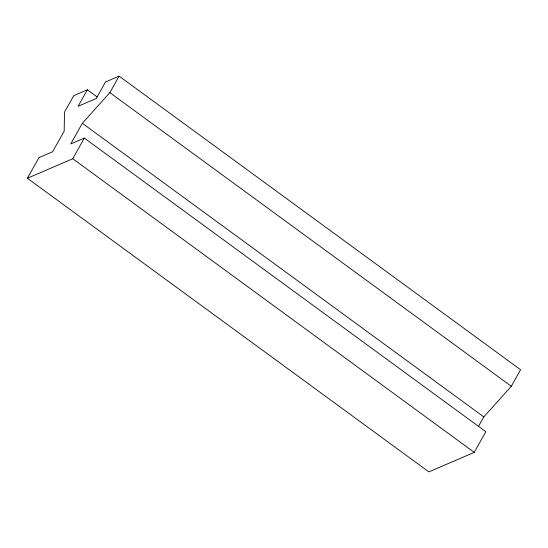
<?xml version="1.0" encoding="UTF-8"?>
<svg xmlns="http://www.w3.org/2000/svg" width="548" height="548" viewBox="0 0 548 548"><rect width="100%" height="100%" fill="white"/><g stroke="black" fill="none" stroke-linecap="round" stroke-linejoin="round"><path stroke-width="0.82" d="M478.431 426.495L483.809 416.905L511.325 386.272L520.6 369.749L119.122 76.124L109.853 92.646L82.337 123.286L70.747 143.939L84.351 138.082L485.829 431.708L474.239 452.36L428.879 471.876L27.4 178.251L38.99 157.598L52.601 151.748L64.191 131.095L64.486 112.162L73.761 95.64L87.365 89.783L97.044 96.859M87.365 89.783L78.097 106.305L96.243 98.503L105.511 81.981L119.122 76.124M27.4 178.251L72.761 158.735L84.351 138.082M109.853 92.646L511.325 386.272M82.337 123.286L483.809 416.905M72.761 158.735L474.239 452.36"/></g></svg>
